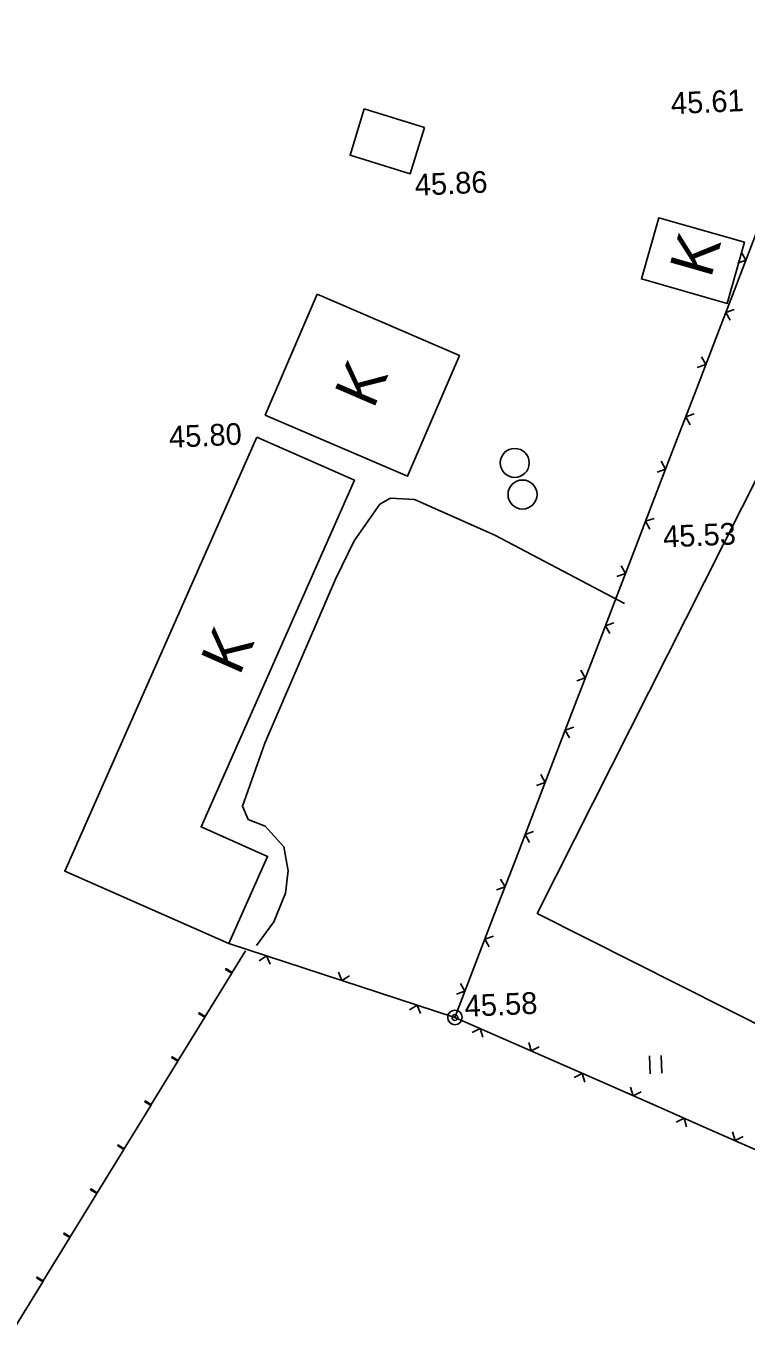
# Model space of a CAD drawing. Extents: x 642063 to 642420, y 6456369 to 6456843.
# Drawn here: x 642232.19 to 642257, y 6456639.06 to 6456683.84 of the extents above; entities that cross this region are included whole.
import ezdxf

# ---------------------------------------------------------------- set-up
doc = ezdxf.new("R2010")
doc.units = 0
for name, color, linetype in [('KIHT_18', 7, 'Continuous'), ('KIHT_2', 7, 'Continuous'), ('KIHT_20', 7, 'Continuous'), ('KIHT_21', 7, 'Continuous'), ('KIHT_25', 7, 'Continuous'), ('KIHT_26', 7, 'Continuous'), ('KIHT_27', 7, 'Continuous'), ('KIHT_3', 7, 'Continuous'), ('KIHT_5', 7, 'Continuous')]:
    doc.layers.add(name, color=color, linetype=linetype)

# ---------------------------------------------------------------- blocks, each defined once
blk = doc.blocks.new('KHEIN_')
at = {"layer": 'KIHT_25'}
for p, q in [((0, 0.62), (0, 0)), ((0.406, 0.609), (0.406, 0))]:
    blk.add_line(p, q, dxfattribs=at)
blk = doc.blocks.new('KTUNKA')
at = {"layer": 'KIHT_21'}
blk.add_circle((0, 0), 0.5, dxfattribs=at)
blk = doc.blocks.new('SC1306')
at = {"layer": 'KIHT_2'}
blk.add_circle((0, 0), 0.25, dxfattribs=at)
blk = doc.blocks.new('PNNKT')
at = {"layer": 'KIHT_5'}
blk.add_circle((0, 0), 0.1, dxfattribs=at)

msp = doc.modelspace()

# ---------------------------------------------------------------- linework, layer by layer
at = {"layer": 'KIHT_18'}
for points in [[(642256.956, 6456676.387), (642253.996, 6456677.231), (642253.395, 6456675.124), (642256.354, 6456674.28)], [(642242.225, 6456674.597), (642247.127, 6456672.488), (642245.336, 6456668.323), (642240.433, 6456670.431)], [(642240.138, 6456669.671), (642233.522, 6456654.708), (642239.181, 6456652.206), (642240.512, 6456655.214), (642238.222, 6456656.227), (642243.508, 6456668.181)]]:
    msp.add_lwpolyline(points, close=True, dxfattribs=at)
at = {"layer": 'KIHT_20'}
msp.add_line((642249.809, 6456653.239), (642260.909, 6456647.646), dxfattribs=at)
msp.add_lwpolyline([(642249.809, 6456653.239), (642267.113, 6456687.582), (642278.213, 6456681.989)], dxfattribs=at)
at = {"layer": 'KIHT_25'}
msp.add_lwpolyline([(642252.814, 6456663.93), (642248.348, 6456666.283), (642245.579, 6456667.513), (642244.744, 6456667.562), (642244.379, 6456667.356), (642243.502, 6456666.092), (642242.859, 6456664.777), (642240.416, 6456659.119), (642239.645, 6456656.945), (642239.845, 6456656.48), (642240.43, 6456656.25), (642241.075, 6456655.548), (642241.227, 6456654.71), (642241.134, 6456653.943), (642240.729, 6456652.954), (642240.129, 6456652.136)], dxfattribs=at)
at = {"layer": 'KIHT_27'}
msp.add_lwpolyline([(642245.919, 6456680.346), (642243.847, 6456680.982), (642243.356, 6456679.385), (642245.429, 6456678.748)], close=True, dxfattribs=at)
at = {"layer": 'KIHT_3'}
for p, q in [((642256.653, 6456674.867), (642257.345, 6456676.667)), ((642255.961, 6456673.067), (642256.653, 6456674.867)), ((642255.269, 6456671.267), (642255.961, 6456673.067)), ((642254.577, 6456669.466), (642255.269, 6456671.267)), ((642253.885, 6456667.666), (642254.577, 6456669.466)), ((642253.194, 6456665.866), (642253.885, 6456667.666)), ((642252.502, 6456664.065), (642253.194, 6456665.866)), ((642251.81, 6456662.265), (642252.502, 6456664.065)), ((642251.118, 6456660.465), (642251.81, 6456662.265)), ((642250.426, 6456658.665), (642251.118, 6456660.465)), ((642249.734, 6456656.864), (642250.426, 6456658.665)), ((642249.042, 6456655.064), (642249.734, 6456656.864)), ((642248.35, 6456653.264), (642249.042, 6456655.064)), ((642247.659, 6456651.463), (642248.35, 6456653.264)), ((642241.777, 6456651.358), (642239.181, 6456652.206)), ((642239.296, 6456651.213), (642239.754, 6456651.96)), ((642244.372, 6456650.511), (642241.777, 6456651.358)), ((642246.967, 6456649.663), (642247.659, 6456651.463)), ((642238.365, 6456649.693), (642239.281, 6456651.188)), ((642246.967, 6456649.663), (642244.372, 6456650.511)), ((642237.434, 6456648.174), (642238.35, 6456649.668)), ((642248.723, 6456648.891), (642246.967, 6456649.663)), ((642250.479, 6456648.118), (642248.723, 6456648.891)), ((642236.503, 6456646.654), (642237.419, 6456648.148)), ((642252.235, 6456647.345), (642250.479, 6456648.118)), ((642253.991, 6456646.573), (642252.235, 6456647.345)), ((642235.573, 6456645.135), (642236.488, 6456646.629)), ((642255.747, 6456645.8), (642253.991, 6456646.573)), ((642257.503, 6456645.028), (642255.747, 6456645.8)), ((642234.642, 6456643.615), (642235.557, 6456645.109)), ((642233.711, 6456642.095), (642234.626, 6456643.589)), ((642232.78, 6456640.576), (642233.695, 6456642.07)), ((642231.849, 6456639.056), (642232.764, 6456640.55))]:
    msp.add_line(p, q, dxfattribs=at)
for points in [[(642256.706, 6456675.665), (642256.999, 6456675.767), (642256.848, 6456676.036)], [(642256.6, 6456674.069), (642256.307, 6456673.967), (642256.458, 6456673.698)], [(642255.322, 6456672.064), (642255.615, 6456672.167), (642255.465, 6456672.436)], [(642255.217, 6456670.469), (642254.923, 6456670.366), (642255.074, 6456670.097)], [(642253.938, 6456668.464), (642254.231, 6456668.566), (642254.081, 6456668.835)], [(642253.833, 6456666.868), (642253.54, 6456666.766), (642253.69, 6456666.497)], [(642252.554, 6456664.863), (642252.848, 6456664.966), (642252.697, 6456665.235)], [(642252.449, 6456663.268), (642252.156, 6456663.165), (642252.306, 6456662.896)], [(642251.171, 6456661.263), (642251.464, 6456661.365), (642251.313, 6456661.634)], [(642251.065, 6456659.667), (642250.772, 6456659.565), (642250.923, 6456659.296)], [(642249.787, 6456657.662), (642250.08, 6456657.764), (642249.93, 6456658.034)], [(642249.682, 6456656.066), (642249.388, 6456655.964), (642249.539, 6456655.695)], [(642248.403, 6456654.062), (642248.696, 6456654.164), (642248.546, 6456654.433)], [(642248.298, 6456652.466), (642248.005, 6456652.364), (642248.155, 6456652.094)], [(642240.596, 6456651.495), (642240.479, 6456651.782), (642240.218, 6456651.618)], [(642242.957, 6456651.222), (642243.074, 6456650.935), (642243.335, 6456651.099)], [(642247.019, 6456650.461), (642247.313, 6456650.563), (642247.162, 6456650.832)], [(642245.786, 6456649.799), (642245.669, 6456650.087), (642245.408, 6456649.923)], [(642247.933, 6456648.979), (642247.845, 6456649.277), (642247.569, 6456649.139)], [(642249.512, 6456648.802), (642249.601, 6456648.504), (642249.877, 6456648.642)], [(642251.445, 6456647.434), (642251.357, 6456647.732), (642251.081, 6456647.594)], [(642253.024, 6456647.257), (642253.113, 6456646.959), (642253.389, 6456647.097)], [(642254.957, 6456645.889), (642254.869, 6456646.186), (642254.593, 6456646.049)], [(642256.536, 6456645.712), (642256.625, 6456645.414), (642256.901, 6456645.551)]]:
    msp.add_lwpolyline(points, dxfattribs=at)
for points in [[(642239.067, 6456651.318), (642239.083, 6456651.344), (642239.296, 6456651.213), (642239.281, 6456651.188)], [(642238.136, 6456649.798), (642238.152, 6456649.824), (642238.365, 6456649.693), (642238.35, 6456649.668)], [(642237.206, 6456648.279), (642237.221, 6456648.304), (642237.434, 6456648.174), (642237.419, 6456648.148)], [(642236.275, 6456646.759), (642236.29, 6456646.785), (642236.503, 6456646.654), (642236.488, 6456646.629)], [(642235.344, 6456645.24), (642235.359, 6456645.265), (642235.573, 6456645.135), (642235.557, 6456645.109)], [(642234.413, 6456643.72), (642234.428, 6456643.746), (642234.642, 6456643.615), (642234.626, 6456643.589)], [(642233.482, 6456642.2), (642233.498, 6456642.226), (642233.711, 6456642.095), (642233.695, 6456642.07)], [(642232.551, 6456640.681), (642232.567, 6456640.706), (642232.78, 6456640.576), (642232.764, 6456640.55)]]:
    msp.add_lwpolyline(points, close=True, dxfattribs=at)

# ---------------------------------------------------------------- block references
at = {"layer": 'KIHT_21', "rotation": 2.56399}
for p in [(642249.03, 6456668.78), (642249.3, 6456667.69)]:
    msp.add_blockref('KTUNKA', p, dxfattribs=at)
at = {"layer": 'KIHT_25', "rotation": 2.56399}
msp.add_blockref('KHEIN_', (642253.7, 6456647.72), dxfattribs=at)
at = {"layer": 'KIHT_3', "rotation": 2.56399}
msp.add_blockref('SC1306', (642246.97, 6456649.66), dxfattribs=at)
at = {"layer": 'KIHT_5', "rotation": 2.56399}
msp.add_blockref('PNNKT', (642246.97, 6456649.66), dxfattribs=at)

# ---------------------------------------------------------------- texts
at = {"layer": 'KIHT_18'}
for rotation, p in [(74.0796, (642255.79, 6456675.12)), (66.7302, (642244.16, 6456670.61)), (66.1468, (642239.54, 6456661.41))]:
    msp.add_text('K', height=1.5, rotation=rotation, dxfattribs=at).set_placement(p)
at = {"layer": 'KIHT_26'}
for s, p in [('45.61', (642254.43, 6456680.8)), ('45.86', (642245.6, 6456677.99)), ('45.80', (642237.13, 6456669.3)), ('45.53', (642254.16, 6456665.86)), ('45.58', (642247.32, 6456649.68))]:
    msp.add_text(s, height=0.75, rotation=2.564, dxfattribs=at).set_placement(p)

doc.saveas('drawing.dxf')
